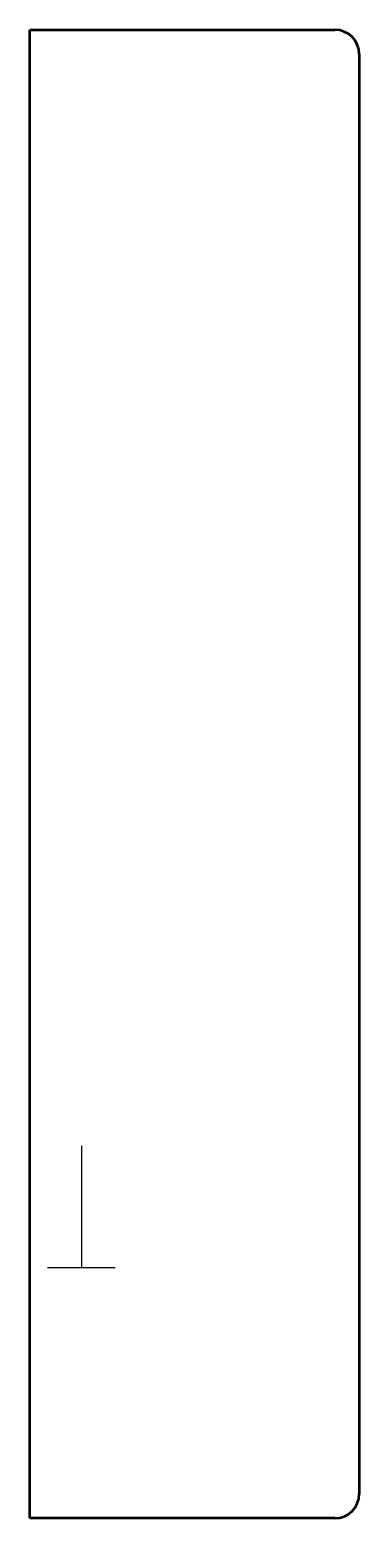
# Model space of a CAD drawing. Header units: millimetres. Extents: x 0 to 27, y 0 to 122.
import ezdxf

# ---------------------------------------------------------------- set-up
doc = ezdxf.new("R2010")
doc.units = ezdxf.units.MM
doc.layers.add('IV_MARK_SURFACE', color=2, linetype='Continuous', lineweight=25)
doc.layers.add('IV_OUTER_PROFILE', color=7, linetype='Continuous', lineweight=50)

msp = doc.modelspace()

# ---------------------------------------------------------------- linework, layer by layer
at = {"layer": 'IV_MARK_SURFACE'}
for p, q in [((4.23, 30.93), (4.23, 20.93)), ((4.23, 20.93), (1.45, 20.93)), ((7.01, 20.93), (4.23, 20.93))]:
    msp.add_line(p, q, dxfattribs=at)
at = {"layer": 'IV_OUTER_PROFILE'}
for p, q in [((0, 122.41), (25, 122.41)), ((0, 0.41), (0, 122.41)), ((27, 120.41), (27, 2.41)), ((25, 0.41), (0, 0.41))]:
    msp.add_line(p, q, dxfattribs=at)
for centre, start, end in [((25, 120.41), 0, 90), ((25, 2.41), 270, 0)]:
    msp.add_arc(centre, 2, start, end, dxfattribs=at)

doc.saveas('drawing.dxf')
